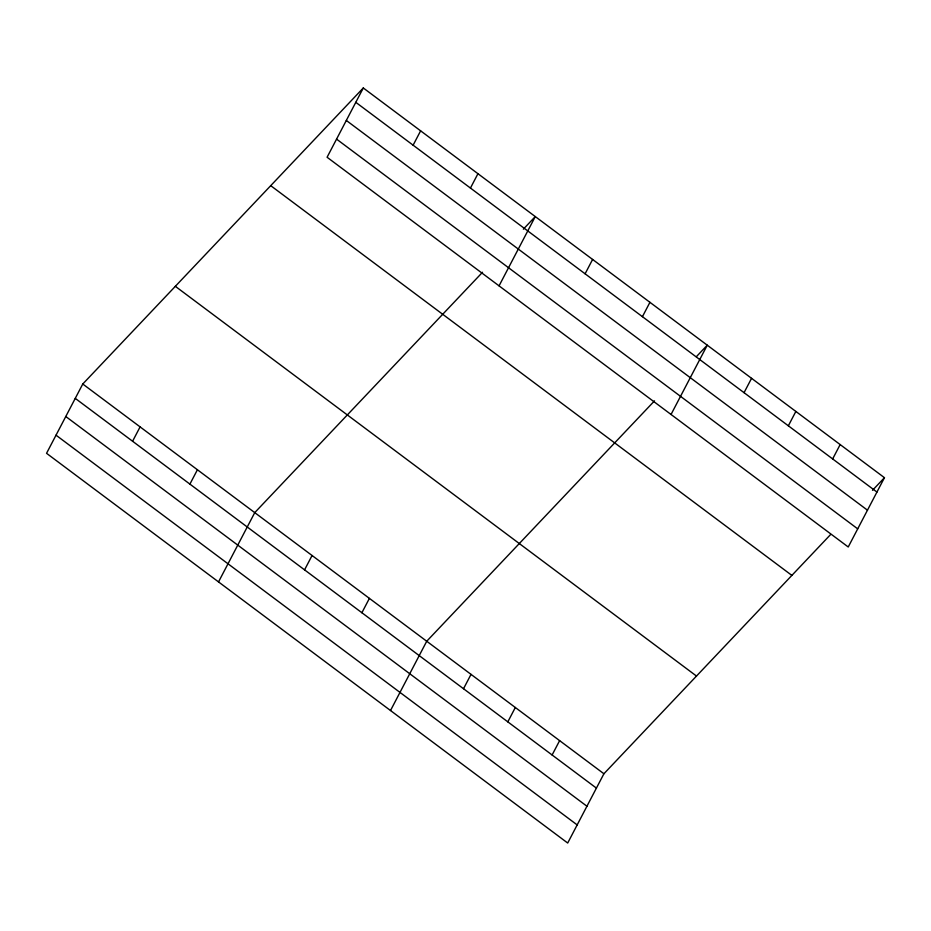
<?xml version="1.0" encoding="UTF-8"?>
<svg xmlns="http://www.w3.org/2000/svg" width="931" height="931" viewBox="0 0 931 931"><rect width="100%" height="100%" fill="white"/><g stroke="black" fill="none" stroke-linecap="round" stroke-linejoin="round"><path stroke-width="1.4" d="M363.299 87.968L327.084 157.246L848.234 546.986L884.45 477.696L363.299 87.968L82.766 384.014L46.55 453.304L567.701 843.032L603.916 773.754L830.696 534.429M132.586 441.247L140.092 426.887M189.912 484.12L197.419 469.759M413.12 145.189L420.626 130.84M218.529 581.91L254.745 512.632L482.526 272.259M470.446 188.062L477.952 173.701M304.565 569.865L312.071 555.504M499.063 285.852L535.278 216.574L523.338 229.189M361.891 612.738L369.398 598.377M585.099 273.807L592.605 259.446M390.508 710.528L426.724 641.25L654.505 400.865M642.425 316.68L649.931 302.319M463.522 688.731L471.028 674.37M507.814 721.862L515.32 707.502M671.042 414.47L707.257 345.192L696.307 356.748M552.118 754.983L559.624 740.634M744.055 392.673L751.561 378.323M788.348 425.804L795.854 411.444M832.651 458.936L840.158 444.576M872.51 490.311L884.45 477.696M355.793 102.317L876.944 492.057M346.32 120.448L867.471 510.188M336.557 139.115L857.707 528.855M270.723 185.665L791.874 575.405M175.342 286.317L696.493 676.057M82.766 384.014L603.916 773.754M75.26 398.375L596.41 788.115M65.787 416.506L586.937 806.234M56.023 435.173L577.173 824.913"/></g></svg>
